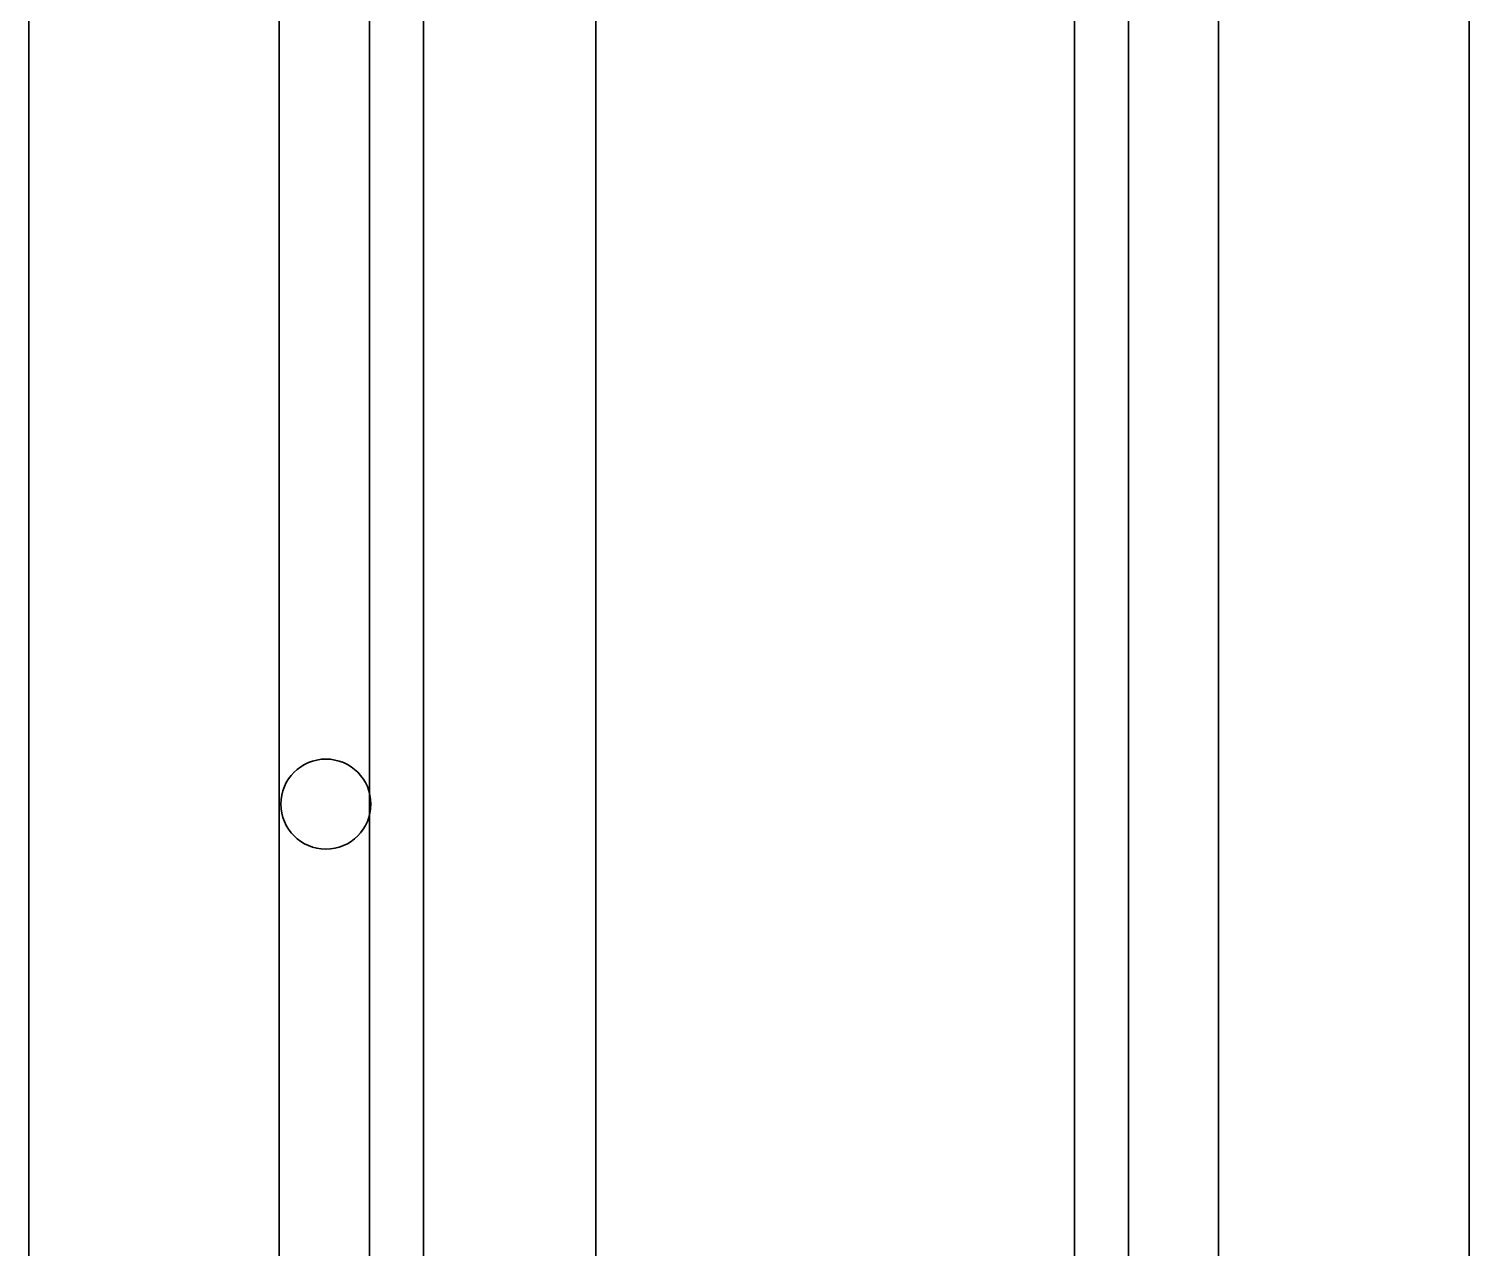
# Model space of a CAD drawing. Header units: millimetres. Extents: x -180 to 3623, y 0 to 2194.
# Drawn here: x 80.2 to 160.2, y 375.3 to 443 of the extents above; entities that cross this region are included whole.
import ezdxf

# ---------------------------------------------------------------- set-up
doc = ezdxf.new("R2010")
doc.units = ezdxf.units.MM

# ---------------------------------------------------------------- blocks, each defined once
blk = doc.blocks.new('Drawing View2')
at = {"color": 7, "linetype": 'Continuous', "lineweight": 35}
for p, q in [((-128.4, -278), (-128.4, 202)), ((-128.4, -278), (-128.4, 202)), ((-137.986, 200.062), (-137.986, -1)), ((-137.986, 200.062), (-137.986, -1)), ((-101.814, 200.062), (-101.814, -1)), ((-101.814, 200.062), (-101.814, -1)), ((-145.986, 194.172), (-145.986, -270.172)), ((-140.986, 194.172), (-140.986, -1)), ((-98.814, 194.172), (-98.814, -1)), ((-93.814, 194.172), (-93.814, -270.172)), ((-159.9, 160.08), (-159.9, -236.08)), ((-159.9, 160.08), (-159.9, -236.08)), ((-145.986, 160.8), (-145.986, -236.8)), ((-140.986, 160.8), (-140.986, -236.8)), ((-98.814, 160.8), (-98.814, -236.8)), ((-93.814, 160.8), (-93.814, -236.8)), ((-79.9, 160.08), (-79.9, -236.08)), ((-79.9, 160.08), (-79.9, -236.08))]:
    blk.add_line(p, q, dxfattribs=at)
blk.add_circle((-143.4, 62), 2.5, dxfattribs=at)
blk.add_circle((-143.4, 62), 2.5, dxfattribs=at)

msp = doc.modelspace()

# ---------------------------------------------------------------- block references
at = {"color": 7, "linetype": 'Continuous', "lineweight": 35}
msp.add_blockref('Drawing View2', (240.063, 338), dxfattribs=at)

doc.saveas('drawing.dxf')
